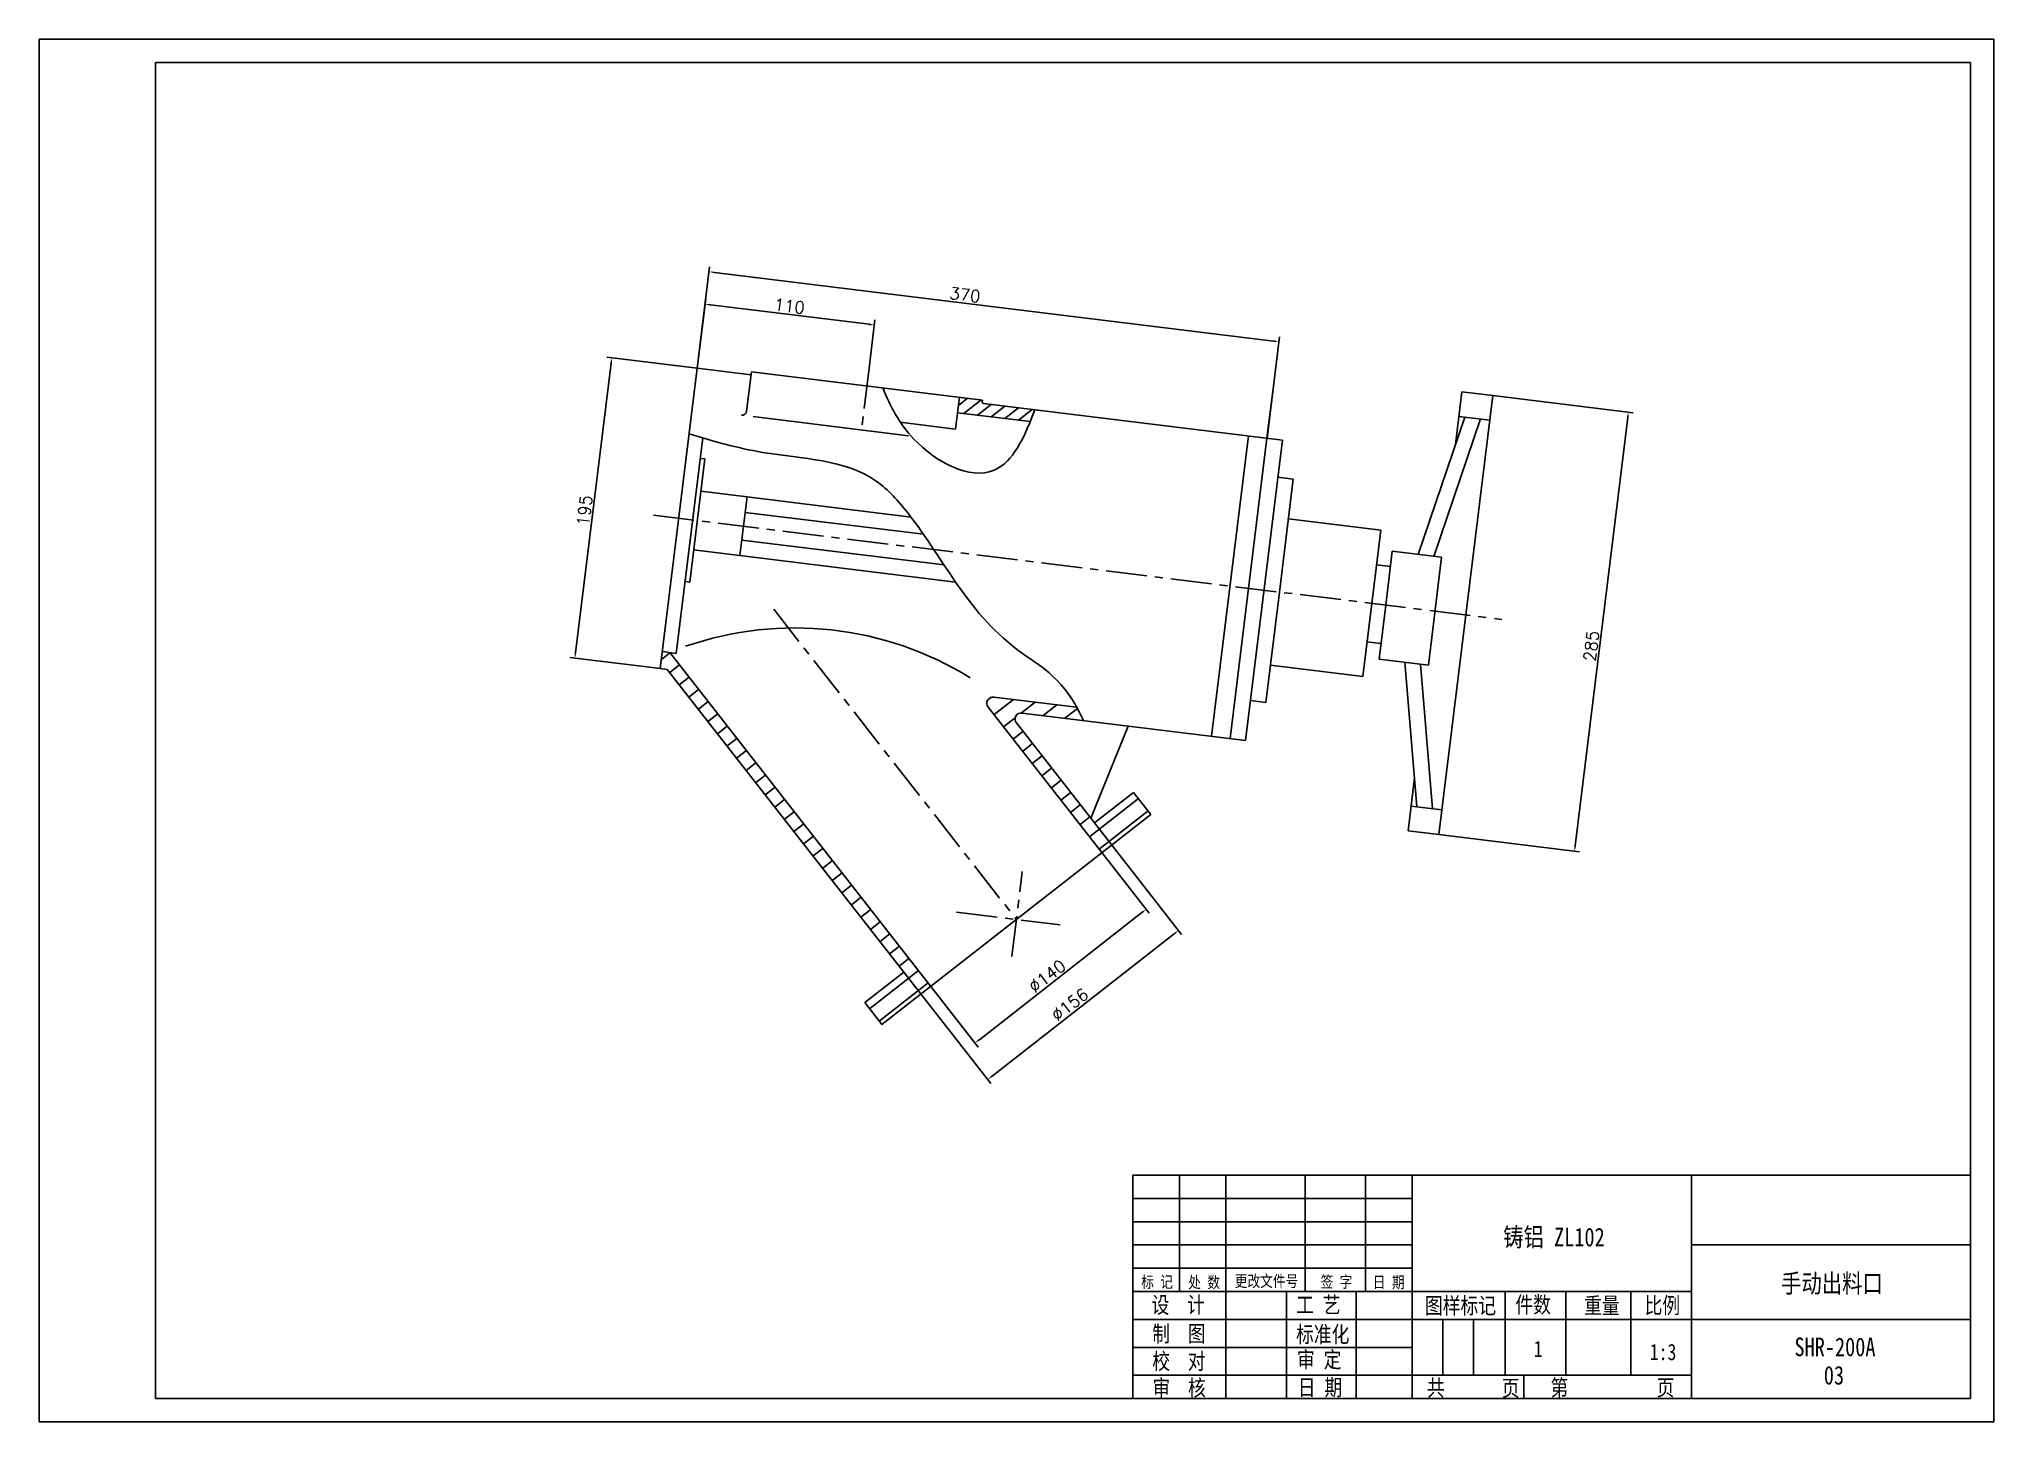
# Model space of a CAD drawing. Extents: x -156 to 1104, y -59 to 832.
import ezdxf

# ---------------------------------------------------------------- set-up
doc = ezdxf.new("R2010")
doc.units = 0
doc.header["$LTSCALE"] = 10.5
doc.header["$MEASUREMENT"] = 0
doc.linetypes.add('CENTER', pattern=[2, 1.25, -0.25, 0.25, -0.25])
doc.layers.get('0').update_dxf_attribs({"color": 2, "linetype": 'CONTINUOUS'})
doc.layers.get('DEFPOINTS').update_dxf_attribs({"linetype": 'CONTINUOUS'})
for name, color, linetype in [('LINE_THIN', 2, 'CONTINUOUS'), ('PART', 3, 'CONTINUOUS'), ('SMPEN_THICK', 7, 'CONTINUOUS')]:
    doc.layers.add(name, color=color, linetype=linetype)
doc.styles.add('HZDX', font='', dxfattribs={"width": 0.8, "height": 7.5})
doc.styles.get("Standard").update_dxf_attribs({"font": 'txt.shx', "height": 7.75, "bigfont": 'hzfs.shx'})
doc.styles.get('HZDX').set_extended_font_data('SimSun')
doc.dimstyles.new('HZDX', dxfattribs={"dimscale": 0, "dimtxt": 5, "dimasz": 3.5, "dimexe": 5.25, "dimexo": 0, "dimgap": 1.5, "dimtad": 1, "dimdec": 4, "dimdsep": 46, "dimtxsty": 'HZDX', "dimcen": 0.09, "dimclrd": 2, "dimclre": 2, "dimclrt": 2, "dimadec": 0, "dimazin": 0, "dimtol": 1, "dimtp": 0.2, "dimtfac": 0.66667, "dimtdec": 4, "dimtmove": 0, "dimatfit": 1, "dimfxl": 1, "dimtvp": 5, "dimtolj": 1, "dimarcsym": 0})

# ---------------------------------------------------------------- blocks, each defined once
blk = doc.blocks.new('*D1')
at = {"color": 2, "linetype": 'ByBlock', "transparency": 16777216}
for p, q in [((90, 620), (98, 685.4)), ((101.1, 681.7), (461.4, 637.5)), ((457.3, 574.9), (465.3, 640.3))]:
    blk.add_line(p, q, dxfattribs=at)
for points in [[(101.2, 682.3), (101, 681.2), (97.6, 682.2)], [(461.5, 638.1), (461.3, 636.9), (464.9, 637.1)]]:
    blk.add_solid(points, dxfattribs=at)
at = {"layer": 'DEFPOINTS', "color": 0, "linetype": 'ByBlock', "transparency": 16777216}
for p in [(464.9, 637.1), (90, 620), (457.3, 574.9)]:
    blk.add_point(p, dxfattribs=at)
at = {"color": 2, "linetype": 'ByBlock', "transparency": 16777216, "insert": (262.6, 667.3), "char_height": 7.75, "attachment_point": 5, "rotation": 353}
blk.add_mtext('\\A1;370', dxfattribs=at)
blk = doc.blocks.new('*D2')
at = {"color": 2, "linetype": 'ByBlock', "transparency": 16777216}
for p, q in [((90, 620), (95.5, 664.5)), ((98.5, 660.8), (200.8, 648.3)), ((200.8, 620.1), (204.6, 651.1))]:
    blk.add_line(p, q, dxfattribs=at)
for points in [[(98.6, 661.4), (98.5, 660.2), (95.1, 661.3)], [(200.8, 648.9), (200.7, 647.7), (204.3, 647.8)]]:
    blk.add_solid(points, dxfattribs=at)
at = {"layer": 'DEFPOINTS', "color": 0, "linetype": 'ByBlock', "transparency": 16777216}
for p in [(204.3, 647.8), (90, 620), (200.8, 620.1)]:
    blk.add_point(p, dxfattribs=at)
at = {"color": 2, "linetype": 'ByBlock', "transparency": 16777216, "insert": (149.4, 660), "char_height": 7.75, "attachment_point": 5, "rotation": 353}
blk.add_mtext('\\A1;110', dxfattribs=at)
blk = doc.blocks.new('*D3')
at = {"color": 2, "linetype": 'ByBlock', "transparency": 16777216}
for p, q in [((350.9, 307.9), (381.4, 268.8)), ((376.7, 269.2), (271.9, 187.3)), ((240.6, 221.7), (271.1, 182.6))]:
    blk.add_line(p, q, dxfattribs=at)
for points in [[(376.3, 269.7), (377, 268.7), (379.4, 271.4)], [(271.5, 187.8), (272.2, 186.9), (269.1, 185.2)]]:
    blk.add_solid(points, dxfattribs=at)
at = {"layer": 'DEFPOINTS', "color": 0, "linetype": 'ByBlock', "transparency": 16777216}
for p in [(350.9, 307.9), (240.6, 221.7), (269.1, 185.2)]:
    blk.add_point(p, dxfattribs=at)
at = {"color": 2, "linetype": 'ByBlock', "transparency": 16777216, "insert": (315.6, 228.3), "char_height": 7.75, "attachment_point": 5, "rotation": 38}
blk.add_mtext('\\A1;∅140', dxfattribs=at)
blk = doc.blocks.new('*D4')
at = {"color": 2, "linetype": 'ByBlock', "transparency": 16777216}
for p, q in [((346.1, 327), (402.2, 255.2)), ((280.1, 163.8), (397.5, 255.6)), ((223.2, 230.9), (279.3, 159.1))]:
    blk.add_line(p, q, dxfattribs=at)
for points in [[(397.1, 256), (397.8, 255.1), (400.2, 257.7)], [(279.7, 164.3), (280.4, 163.4), (277.3, 161.7)]]:
    blk.add_solid(points, dxfattribs=at)
at = {"layer": 'DEFPOINTS', "color": 0, "linetype": 'ByBlock', "transparency": 16777216}
for p in [(346.1, 327), (400.2, 257.7), (223.2, 230.9)]:
    blk.add_point(p, dxfattribs=at)
at = {"color": 2, "linetype": 'ByBlock', "transparency": 16777216, "insert": (330.2, 209.9), "char_height": 7.75, "attachment_point": 5, "rotation": 38}
blk.add_mtext('\\A1;∅156', dxfattribs=at)
blk = doc.blocks.new('*D5')
at = {"color": 2, "linetype": 'ByBlock', "transparency": 16777216}
for p, q in [((602.8, 602.4), (693.4, 591.3)), ((689.8, 588.2), (655.9, 312.3)), ((568, 319.6), (658.7, 308.4))]:
    blk.add_line(p, q, dxfattribs=at)
for points in [[(689.2, 588.3), (690.4, 588.2), (690.2, 591.7)], [(655.3, 312.4), (656.5, 312.2), (655.5, 308.8)]]:
    blk.add_solid(points, dxfattribs=at)
at = {"layer": 'DEFPOINTS', "color": 0, "linetype": 'ByBlock', "transparency": 16777216}
for p in [(602.8, 602.4), (568, 319.6), (655.5, 308.8)]:
    blk.add_point(p, dxfattribs=at)
at = {"color": 2, "linetype": 'ByBlock', "transparency": 16777216, "insert": (666.3, 441), "char_height": 7.75, "attachment_point": 5, "rotation": 83}
blk.add_mtext('\\A1;285', dxfattribs=at)
blk = doc.blocks.new('*D6')
at = {"color": 2, "linetype": 'ByBlock', "transparency": 16777216}
for p, q in [((212.5, 623.3), (189.6, 436.7)), ((268, 620), (209.7, 627.2)), ((244.2, 426.5), (185.9, 433.6))]:
    blk.add_line(p, q, dxfattribs=at)
for points in [[(211.9, 623.4), (213, 623.2), (212.9, 626.8)], [(189, 436.8), (190.1, 436.6), (189.1, 433.2)]]:
    blk.add_solid(points, dxfattribs=at)
at = {"layer": 'DEFPOINTS', "color": 0, "linetype": 'ByBlock', "transparency": 16777216}
for p in [(268, 620), (189.1, 433.2), (244.2, 426.5)]:
    blk.add_point(p, dxfattribs=at)
at = {"color": 2, "linetype": 'ByBlock', "transparency": 16777216, "insert": (195.4, 528.3), "char_height": 7.75, "attachment_point": 5, "rotation": 83}
blk.add_mtext('\\A1;195', dxfattribs=at)

msp = doc.modelspace()

# ---------------------------------------------------------------- hatches: boundary and pattern name
at = {"layer": 'SMPEN_THICK'}
h = msp.add_hatch(dxfattribs=at)
h.set_pattern_fill('ANSI31', color=256, scale=50, angle=-7, style=0)
h.set_pattern_definition([(38, (-148.8663, -35.687), (-3.847884, 4.925067), [])])
edge = h.paths.add_edge_path()
edge.add_spline(control_points=[(482.6271, 585.59114), (483.60535, 587.99194), (484.59452, 590.55386), (485.59943, 593.28627)], knot_values=[135.7084351083, 135.7084351083, 135.7084351083, 135.7084351083, 139.475124412, 139.475124412, 139.475124412, 139.475124412], degree=3, periodic=0)
edge.add_line((485.59943, 593.28627), (451.58192, 597.46309))
edge.add_line((451.58192, 597.46309), (451.82566, 599.44818))
edge.add_line((451.82566, 599.44818), (436.93747, 601.27622))
edge.add_line((436.93747, 601.27622), (435.71878, 591.35076))
edge.add_line((435.71878, 591.35076), (482.6271, 585.59114))
h = msp.add_hatch(dxfattribs=at)
h.set_pattern_fill('ANSI31', color=256, scale=80, angle=-7, style=0)
h.set_pattern_definition([(38, (114.763, 13.422), (-6.15661, 7.8801), [])])
h.paths.add_polyline_path([(418.53822, 221.69168), (250.28936, 436.7969), (245.53693, 437.38043), (244.19636, 426.46242), (248.64325, 425.91641), (401.14444, 230.9445), (375.92809, 211.24333), (387.01778, 197.06522)])
edge = h.paths.add_edge_path()
edge.add_line((560.38017, 332.51076), (549.29048, 346.68887))
edge.add_line((549.29048, 346.68887), (524.07413, 326.9877))
edge.add_line((524.07413, 326.9877), (473.69057, 391.4028))
edge.add_arc((476.84126, 393.86718), 4, 83, 218.03145197, ccw=False)
edge.add_line((477.32874, 397.83736), (516.89484, 392.97926))
edge.add_spline(control_points=[(516.89484, 392.97926), (515.47554, 396.09215), (514.02435, 398.94618), (512.5488, 401.57296)], knot_values=[318.3801454262, 318.3801454262, 318.3801454262, 318.3801454262, 323.0379936965, 323.0379936965, 323.0379936965, 323.0379936965], degree=3, periodic=0)
edge.add_line((512.5488, 401.57296), (459.11906, 408.13331))
edge.add_arc((458.63158, 404.16312), 4, 83, 218.03145197)
edge.add_line((455.48089, 401.69875), (528.85974, 307.8843))
edge.add_line((528.85974, 307.8843), (560.38017, 332.51076))

# ---------------------------------------------------------------- linework, layer by layer
at = {"color": 2, "linetype": 'ByBlock'}
msp.add_line((635.20296, 574.91726), (639.12022, 606.82077), dxfattribs=at)
at = {"layer": 'DEFPOINTS', "color": 0, "linetype": 'ByBlock'}
for p in [(266.62032, 609.09091), (635.20296, 574.91726), (635.20296, 574.91726), (635.20296, 574.91726), (256.07862, 523.23567), (458.54055, 498.37647), (245.53693, 437.38043), (245.53693, 437.38043), (244.19636, 426.46242), (244.19636, 426.46242)]:
    msp.add_point(p, dxfattribs=at)
at = {"layer": 'LINE_THIN', "linetype": 'Continuous'}
for p, q in [((-156.22988, -58.93749), (-156.22988, 832.0625)), ((-156.22988, 832.0625), (1103.77011, 832.0625)), ((1103.77011, 832.0625), (1103.77011, -58.93749)), ((1103.77011, -58.93749), (-156.22988, -58.93749))]:
    msp.add_line(p, q, dxfattribs=at)
at = {"layer": 'PART', "linetype": 'Continuous'}
for p, q in [((-81.22988, -43.93749), (-81.22988, 817.0625)), ((-81.22988, 817.0625), (1088.77011, 817.0625)), ((1088.77011, 817.0625), (1088.77011, -43.93749)), ((548.77011, 100.06251), (548.77011, -43.93749)), ((1088.77011, 100.06251), (548.77011, 100.06251)), ((578.77011, 100.06251), (578.77011, 25.06251)), ((608.77011, 100.06251), (608.77011, -43.93749)), ((659.77011, 100.06251), (659.77011, 25.06251)), ((698.77011, 100.06251), (698.77011, 25.06251)), ((728.77011, 100.06251), (728.77011, -43.93749)), ((908.77011, 100.06251), (908.77011, -43.93749)), ((1088.77011, 55.06251), (908.77011, 55.06251)), ((647.77011, 25.06251), (647.77011, -43.93749)), ((692.77011, 25.06251), (692.77011, -43.93749)), ((788.77011, 25.06251), (788.77011, -28.93749)), ((827.77011, 25.06251), (827.77011, -28.93749)), ((869.77011, 25.06251), (869.77011, -28.93749)), ((748.57011, 7.06251), (748.57011, -28.93749)), ((768.37011, 7.06251), (768.37011, -28.93749)), ((1088.77011, 7.06251), (908.77011, 7.06251)), ((800.77011, -28.93749), (800.77011, -43.93749)), ((1088.77011, -43.93749), (-81.22988, -43.93749))]:
    msp.add_line(p, q, dxfattribs=at)
at = {"layer": 'SMPEN_THICK', "color": 4}
for p, q in [((267.96088, 620.00892), (244.19636, 426.46242)), ((267.96088, 620.00892), (302.7, 615.74349)), ((302.94374, 617.72858), (299.83076, 592.37539)), ((302.94374, 617.72858), (451.82566, 599.44818)), ((760.85844, 604.87485), (756.68614, 570.89417)), ((760.85844, 604.87485), (780.70937, 602.43746)), ((436.93747, 601.27622), (434.41956, 580.76947)), ((451.82566, 599.44818), (451.70379, 598.45564)), ((452.57447, 597.34122), (645.19587, 573.69029)), ((780.70937, 602.43746), (745.9766, 319.56181)), ((304.04535, 588.83537), (404.19928, 576.53802)), ((434.41956, 580.76947), (398.53858, 585.1751)), ((435.71878, 591.35076), (482.68737, 585.58374)), ((762.66699, 588.53263), (732.65757, 500.03017)), ((772.80418, 587.28794), (742.79476, 498.78548)), ((758.90853, 588.99411), (778.75946, 586.55672)), ((758.90853, 588.99411), (778.75946, 586.55672)), ((271.51053, 575.06885), (254.46984, 436.2836)), ((623.29241, 576.37969), (599.52789, 382.83319)), ((635.20296, 574.91726), (611.43844, 381.37076)), ((645.19587, 573.69029), (621.43135, 380.14379)), ((272.86978, 561.52256), (263.12023, 482.11887)), ((269.89214, 561.88817), (272.86978, 561.52256)), ((642.26188, 549.79487), (652.19015, 548.59908)), ((652.19015, 548.59908), (643.2449, 475.74583)), ((270.31053, 540.6791), (300.08691, 537.02302)), ((300.08691, 537.02302), (295.45587, 499.30626)), ((300.08691, 537.02302), (405.77776, 524.04581)), ((649.03371, 522.89189), (708.58648, 515.57973)), ((708.58648, 515.57973), (702.79767, 468.43367)), ((265.67949, 502.96234), (295.45587, 499.30626)), ((295.45587, 499.30626), (434.47149, 482.23729)), ((705.8444, 493.24732), (714.77732, 492.15049)), ((715.99601, 502.07596), (711.73058, 467.33684)), ((715.99601, 502.07596), (747.75749, 498.17614)), ((747.75749, 498.17614), (739.22663, 428.69791)), ((260.1426, 482.48448), (263.12023, 482.11887)), ((643.2449, 475.74583), (634.51905, 404.6795)), ((702.79767, 468.43367), (697.00886, 421.2876)), ((711.73058, 467.33684), (707.46516, 432.59773)), ((699.75093, 443.62001), (708.68385, 442.52319)), ((245.53693, 437.38043), (254.46984, 436.2836)), ((250.28936, 436.7969), (418.53822, 221.69168)), ((637.45609, 428.59976), (697.00886, 421.2876)), ((707.46516, 432.59773), (739.22663, 428.69791)), ((731.83405, 337.41845), (724.12671, 430.55194)), ((741.97123, 336.17376), (734.2639, 429.30725)), ((244.19636, 426.46242), (248.64325, 425.91641)), ((248.64325, 425.91641), (401.14444, 230.9445)), ((459.11906, 408.13331), (512.5488, 401.57296)), ((624.59078, 405.87529), (634.51905, 404.6795)), ((455.48089, 401.69875), (528.81239, 307.94483)), ((473.69057, 391.4028), (524.07413, 326.9877)), ((477.32874, 397.83736), (621.43135, 380.14379)), ((545.7587, 389.43522), (521.73601, 329.97698)), ((730.29798, 355.97987), (726.12568, 321.9992)), ((524.07413, 326.9877), (549.29048, 346.68887)), ((549.29048, 346.68887), (560.38017, 332.51076)), ((549.29048, 346.68887), (560.38017, 332.51076)), ((387.01778, 197.06522), (560.38017, 332.51076)), ((558.80415, 331.27944), (558.81747, 331.26241)), ((728.07559, 337.87993), (747.92651, 335.44255)), ((728.07559, 337.87993), (747.92651, 335.44255)), ((726.12568, 321.9992), (745.9766, 319.56181)), ((375.92809, 211.24333), (401.14444, 230.9445)), ((375.92809, 211.24333), (387.10483, 196.95393))]:
    msp.add_line(p, q, dxfattribs=at)
at = {"layer": 'SMPEN_THICK', "linetype": 'CENTER', "ltscale": 2}
for p, q in [((378.79718, 620.09207), (373.74045, 578.90832)), ((239.84294, 525.27736), (786.57524, 458.14707)), ((317.35854, 464.66837), (473.74882, 264.72426)), ((470.76535, 240.89549), (477.50864, 295.81515)), ((435.17796, 269.51778), (501.8506, 261.3314))]:
    msp.add_line(p, q, dxfattribs=at)
at = {"layer": 'SMPEN_THICK'}
for p, q in [((298.86822, 527.09755), (413.80206, 512.98545)), ((296.67457, 509.23172), (427.05472, 493.22305)), ((728.77011, 85.06251), (548.77011, 85.06251)), ((728.77011, 70.06251), (548.77011, 70.06251)), ((728.77011, 55.06251), (548.77011, 55.06251)), ((728.77011, 40.06251), (548.77011, 40.06251)), ((908.77011, 25.06251), (548.77011, 25.06251)), ((908.77011, 7.06251), (548.77011, 7.06251)), ((728.77011, -10.93749), (548.77011, -10.93749)), ((908.77011, -28.93749), (548.77011, -28.93749))]:
    msp.add_line(p, q, dxfattribs=at)
at = {"layer": 'SMPEN_THICK', "color": 4}
for centre, radius, start, end in [((296.85312, 592.741), 3, 263, 353), ((452.69634, 598.33377), 1, 173, 263), ((330.91006, 237.41168), 215.24532, 58.30605076, 109.10106001), ((458.63158, 404.16312), 4, 83, 218.03145197), ((476.84126, 393.86718), 4, 83, 218.03145197)]:
    msp.add_arc(centre, radius, start, end, dxfattribs=at)
at = {"layer": 'SMPEN_THICK'}
for points, knots in [([(387.59095, 607.33521), (392.33737, 595.6253), (406.42654, 568.12744), (456.44544, 540.43537), (476.72036, 569.1435), (485.59943, 593.28627)], [13.3547387794, 13.3547387794, 13.3547387794, 13.3547387794, 51.2759603847, 106.1936949847, 139.475124412, 139.475124412, 139.475124412, 139.475124412]), ([(262.76928, 577.72667), (278.14724, 572.95666), (317.84791, 561.66814), (373.78525, 561.3106), (424.4997, 504.20495), (447.3247, 449.35642), (504.60109, 419.94264), (516.89484, 392.97926)], [12.5643725487, 12.5643725487, 12.5643725487, 12.5643725487, 61.2811271228, 136.8805673418, 165.6916990046, 282.6924344617, 323.0379936965, 323.0379936965, 323.0379936965, 323.0379936965])]:
    msp.add_open_spline(points, degree=3, knots=knots, dxfattribs=at)

# ---------------------------------------------------------------- texts
at = {"layer": 'SMPEN_THICK', "style": 'HZDX', "width": 0.8}
for s, height, p in [('标 记', 7.5, (554.16671, 27.53342)), ('处 数', 7.5, (584.49835, 27.29324)), ('更改文件号', 7.5, (614.46639, 28.03959)), ('签 字', 7.5, (669.79721, 27.56664)), ('日 期', 7.5, (703.4621, 27.3282)), ('设  计', 10.5, (560.82363, 11.20821)), ('工 艺', 10.5, (654.02475, 11.24192)), ('图样标记', 10.5, (737.04432, 10.72466)), ('件数', 10.5, (795.31146, 11.34198)), ('重量', 10.5, (839.60846, 10.79314)), ('比例', 10.5, (878.62319, 10.86161)), ('制  图', 10.5, (561.30308, -7.34715)), ('标准化', 10.5, (653.9551, -7.75904)), ('审 定', 10.5, (654.57271, -24.05055)), ('1', 10.5, (807.19492, -17.15898)), ('1:3', 10.5, (881.96096, -19.16045)), ('校  对', 10.5, (561.26862, -25.11347)), ('审  核', 10.5, (561.40523, -42.19401)), ('日 期', 10.5, (655.07645, -41.95911)), ('共', 10.5, (738.34804, -42.23195)), ('页', 10.5, (786.52574, -42.47213)), ('第', 10.5, (817.95632, -42.095)), ('页', 10.5, (886.34647, -42.095))]:
    msp.add_text(s, height=height, dxfattribs=at).set_placement(p)
at = {"layer": 'SMPEN_THICK', "char_height": 12, "attachment_point": 5, "style": 'HZDX'}
for s, insert in [('铸铝 ZL102', (820.22406, 59.49644)), ('手动出料口', (999.35347, 29.64009)), ('SHR-200A', (1001.34053, -10.70142)), ('03', (1000.67332, -28.97285))]:
    msp.add_mtext(s, dxfattribs=dict(at, insert=insert))

# ---------------------------------------------------------------- dimensions: what is measured, and where the dimension line sits
at = {"layer": 'SMPEN_THICK'}
for base, p1, p2, angle, picture, middle in [((642.83476, 637.07325), (267.96088, 620.00892), (635.20296, 574.91726), 353, '*D1', (439.85167, 661.99644)), ((382.20519, 647.8481), (267.96088, 620.00892), (378.79718, 620.09207), 353, '*D2', (326.64981, 654.66944)), ((833.42617, 308.82435), (780.70937, 602.43746), (745.9766, 319.56181), 83, '*D5', (849.5779, 440.36963))]:
    dim = msp.add_linear_dim(base=base, p1=p1, p2=p2, angle=angle, dimstyle='HZDX', override={"dimscale": 1, "dimtxt": 3, "dimexe": 3.25, "dimtxsty": 'Standard', "dimtol": 0, "dimtp": 0.4, "dimtm": 0.4, "dimatfit": 2}, dxfattribs=at)
    dim.commit()
    dim.dimension.update_dxf_attribs({"geometry": picture, "text_midpoint": middle, "dimtype": 160, "insert": (177.95293, 0)})
dim = msp.add_linear_dim(base=(189.12806, 433.22396), p1=(267.96088, 620.00892), p2=(244.19636, 426.46242), angle=263, dimstyle='HZDX', override={"dimscale": 1, "dimtxt": 3, "dimexe": 3.25, "dimtxsty": 'Standard', "dimtol": 0, "dimtp": 0.4, "dimtm": 0.4, "dimatfit": 2}, dxfattribs=at)
dim.commit()
dim.dimension.update_dxf_attribs({"geometry": '*D6', "text_midpoint": (200.71918, 527.62604), "dimtype": 161})
for base, p1, p2, angle, picture, middle in [((578.17785, 257.73811), (401.14444, 230.9445), (524.07413, 326.9877), 38, '*D4', (511.49999, 205.64365)), ((447.07165, 185.17055), (528.85974, 307.8843), (418.53822, 221.69168), 218, '*D3', (496.89349, 224.09563))]:
    dim = msp.add_linear_dim(base=base, p1=p1, p2=p2, angle=angle, text='%%c<>', dimstyle='HZDX', override={"dimscale": 1, "dimtxt": 3, "dimexe": 3.25, "dimtxsty": 'Standard', "dimtol": 0, "dimtp": 0.4, "dimtm": 0.4, "dimatfit": 2}, dxfattribs=at)
    dim.commit()
    dim.dimension.update_dxf_attribs({"geometry": picture, "text_midpoint": middle, "dimtype": 161, "insert": (177.95293, 0)})

doc.saveas('drawing.dxf')
